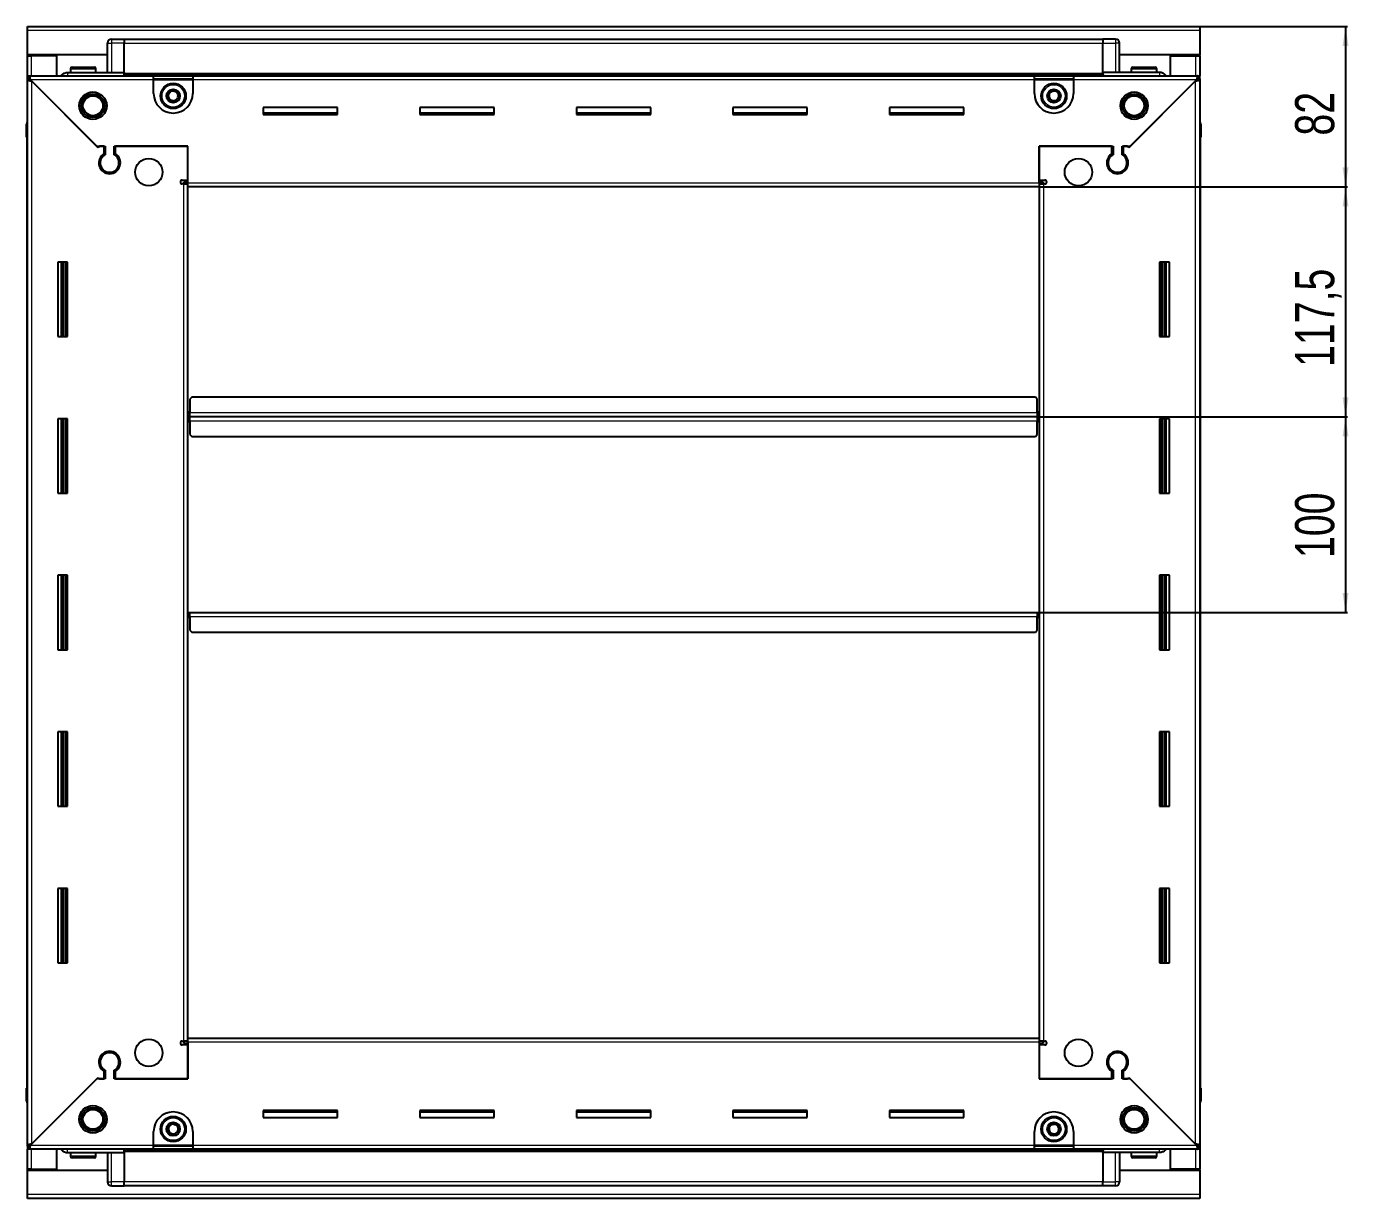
# Model space of a CAD drawing. Header units: millimetres. Extents: x 899 to 3912, y -376 to 1919.
# Drawn here: x 3236 to 3912, y 1194 to 1793 of the extents above; entities that cross this region are included whole.
import ezdxf

# ---------------------------------------------------------------- set-up
doc = ezdxf.new("R2010")
doc.units = ezdxf.units.MM
doc.layers.add('FORMAT', color=7, linetype='Continuous')
doc.styles.add('SLDTEXTSTYLE0', font='TXT', dxfattribs={"width": 0.75})
doc.dimstyles.new('SLDDIMSTYLE0', dxfattribs={"dimtxt": 20, "dimasz": 10, "dimexe": 0, "dimexo": 0.0625, "dimgap": 5, "dimtad": 2, "dimdec": 1, "dimrnd": 1e-09, "dimzin": 12, "dimdsep": 46, "dimtxsty": 'SLDTEXTSTYLE0', "dimsah": 1, "dimcen": 0.09, "dimadec": 0, "dimazin": 3, "dimtfac": 1, "dimtofl": 0, "dimtmove": 0, "dimatfit": 3, "dimfxl": 0, "dimfrac": 2, "dimtolj": 1, "dimtzin": 12, "dimarcsym": 0})

# ---------------------------------------------------------------- blocks, each defined once
blk = doc.blocks.new('_D_5')
at = {"layer": 'FORMAT'}
for p, q in [((3835.67, 1793.43), (3911.16, 1793.43)), ((3910.16, 1793.43), (3910.16, 1711.43)), ((3753.67, 1711.43), (3911.16, 1711.43))]:
    blk.add_line(p, q, dxfattribs=at)
for points in [[(3910.16, 1793.43), (3908.63, 1783.43), (3911.7, 1783.43)], [(3910.16, 1711.43), (3911.7, 1721.43), (3908.63, 1721.43)]]:
    blk.add_solid(points, dxfattribs=at)
at = {"layer": 'FORMAT', "insert": (3884.38, 1737.66), "char_height": 20, "attachment_point": 1, "rotation": 90, "style": 'SLDTEXTSTYLE0'}
blk.add_mtext('82', dxfattribs=at)
blk = doc.blocks.new('_D_6')
at = {"layer": 'FORMAT'}
for p, q in [((3753.67, 1711.43), (3911.16, 1711.43)), ((3910.16, 1711.43), (3910.16, 1593.93)), ((3752.67, 1593.93), (3911.16, 1593.93))]:
    blk.add_line(p, q, dxfattribs=at)
for points in [[(3910.16, 1711.43), (3908.63, 1701.43), (3911.7, 1701.43)], [(3910.16, 1593.93), (3911.7, 1603.93), (3908.63, 1603.93)]]:
    blk.add_solid(points, dxfattribs=at)
at = {"layer": 'FORMAT', "insert": (3884.38, 1619.43), "char_height": 20, "attachment_point": 1, "rotation": 90, "style": 'SLDTEXTSTYLE0'}
blk.add_mtext('117,5', dxfattribs=at)
blk = doc.blocks.new('_D_7')
at = {"layer": 'FORMAT'}
for p, q in [((3752.67, 1593.93), (3911.16, 1593.93)), ((3910.16, 1593.93), (3910.16, 1493.93)), ((3752.67, 1493.93), (3911.16, 1493.93))]:
    blk.add_line(p, q, dxfattribs=at)
for points in [[(3910.16, 1593.93), (3908.63, 1583.93), (3911.7, 1583.93)], [(3910.16, 1493.93), (3911.7, 1503.93), (3908.63, 1503.93)]]:
    blk.add_solid(points, dxfattribs=at)
at = {"layer": 'FORMAT', "insert": (3884.38, 1521.77), "char_height": 20, "attachment_point": 1, "rotation": 90, "style": 'SLDTEXTSTYLE0'}
blk.add_mtext('100', dxfattribs=at)

msp = doc.modelspace()

# ---------------------------------------------------------------- linework, layer by layer
at = {"color": 7, "linetype": 'Continuous', "lineweight": 25}
for p, q in [((3236.66, 1791.33), (3236.66, 1793.43)), ((3236.66, 1793.43), (3835.66, 1793.43)), ((3236.66, 1778.93), (3236.66, 1791.33)), ((3835.66, 1793.43), (3835.66, 1791.33)), ((3835.66, 1791.33), (3835.66, 1778.93)), ((3277.66, 1769.93), (3277.66, 1784.93)), ((3278.34, 1786.43), (3278.34, 1786.43)), ((3279.66, 1786.93), (3286.16, 1786.93)), ((3279.66, 1786.93), (3286.16, 1786.93)), ((3286.16, 1786.93), (3286.16, 1786.93)), ((3286.16, 1786.93), (3286.16, 1786.93)), ((3286.16, 1786.93), (3286.16, 1784.93)), ((3786.16, 1786.78), (3286.16, 1786.78)), ((3286.16, 1769.93), (3286.16, 1784.93)), ((3786.16, 1786.93), (3786.16, 1786.93)), ((3792.66, 1786.93), (3786.16, 1786.93)), ((3792.66, 1786.93), (3786.16, 1786.93)), ((3786.16, 1786.93), (3786.16, 1784.93)), ((3786.16, 1769.93), (3786.16, 1784.93)), ((3794.66, 1784.93), (3794.66, 1784.93)), ((3794.66, 1769.93), (3794.66, 1784.93)), ((3277.66, 1778.93), (3236.66, 1778.93)), ((3236.66, 1778.43), (3236.66, 1778.93)), ((3236.66, 1768.18), (3236.66, 1778.43)), ((3236.66, 1778.43), (3238.76, 1778.43)), ((3238.16, 1778.43), (3238.16, 1778.93)), ((3251.66, 1778.43), (3238.76, 1778.43)), ((3251.66, 1768.18), (3251.66, 1778.43)), ((3835.66, 1778.93), (3794.66, 1778.93)), ((3820.66, 1768.18), (3820.66, 1778.43)), ((3820.66, 1778.43), (3833.56, 1778.43)), ((3833.56, 1778.43), (3835.66, 1778.43)), ((3834.16, 1778.43), (3834.16, 1778.93)), ((3835.66, 1778.43), (3835.66, 1778.93)), ((3835.66, 1778.43), (3835.66, 1768.18)), ((3257.16, 1769.93), (3286.16, 1769.93)), ((3258.66, 1771.83), (3258.66, 1769.93)), ((3259.46, 1772.63), (3270.86, 1772.63)), ((3271.66, 1769.93), (3271.66, 1771.83)), ((3286.16, 1769.93), (3286.16, 1769.43)), ((3786.16, 1769.93), (3786.16, 1769.43)), ((3815.16, 1769.93), (3786.16, 1769.93)), ((3800.66, 1771.83), (3800.66, 1769.93)), ((3801.46, 1772.63), (3812.86, 1772.63)), ((3813.66, 1769.93), (3813.66, 1771.83)), ((3236.66, 1766.68), (3236.66, 1768.18)), ((3236.66, 1768.18), (3237.66, 1768.18)), ((3236.66, 1766.18), (3236.66, 1766.68)), ((3236.66, 1766.68), (3237.66, 1766.68)), ((3236.66, 1221.68), (3236.66, 1766.18)), ((3238.16, 1766.18), (3236.66, 1766.18)), ((3237.66, 1768.18), (3301.16, 1768.18)), ((3237.66, 1766.68), (3237.66, 1768.18)), ((3238.26, 1766.08), (3272.16, 1732.18)), ((3272.86, 1731.48), (3238.76, 1765.58)), ((3286.09, 1768.18), (3286.16, 1769.9)), ((3286.16, 1768.78), (3786.16, 1768.78)), ((3301.16, 1766.08), (3301.16, 1768.18)), ((3301.16, 1768.18), (3321.16, 1768.18)), ((3301.16, 1766.68), (3321.16, 1766.68)), ((3301.16, 1759.18), (3301.16, 1766.08)), ((3321.16, 1768.18), (3321.16, 1766.08)), ((3321.16, 1768.18), (3751.16, 1768.18)), ((3321.16, 1766.08), (3321.16, 1759.18)), ((3751.16, 1766.08), (3751.16, 1768.18)), ((3751.16, 1768.18), (3771.16, 1768.18)), ((3751.16, 1766.68), (3771.16, 1766.68)), ((3751.16, 1759.18), (3751.16, 1766.08)), ((3771.16, 1768.18), (3834.66, 1768.18)), ((3771.16, 1768.18), (3771.16, 1766.08)), ((3771.16, 1766.08), (3771.16, 1759.18)), ((3786.16, 1769.9), (3786.24, 1768.18)), ((3833.56, 1765.58), (3799.46, 1731.48)), ((3800.16, 1732.18), (3834.06, 1766.08)), ((3834.16, 1766.18), (3835.66, 1766.18)), ((3834.66, 1766.68), (3834.66, 1768.18)), ((3834.66, 1768.18), (3835.66, 1768.18)), ((3834.66, 1766.68), (3835.66, 1766.68)), ((3835.66, 1766.68), (3835.66, 1768.18)), ((3835.66, 1766.68), (3835.66, 1766.18)), ((3835.66, 1766.18), (3835.66, 1221.68)), ((3395.16, 1751.93), (3357.16, 1751.93)), ((3357.16, 1751.93), (3357.16, 1748.43)), ((3395.16, 1748.43), (3395.16, 1751.93)), ((3475.16, 1751.93), (3437.16, 1751.93)), ((3437.16, 1751.93), (3437.16, 1748.43)), ((3475.16, 1748.43), (3475.16, 1751.93)), ((3555.16, 1751.93), (3517.16, 1751.93)), ((3517.16, 1751.93), (3517.16, 1748.43)), ((3555.16, 1748.43), (3555.16, 1751.93)), ((3635.16, 1751.93), (3597.16, 1751.93)), ((3597.16, 1751.93), (3597.16, 1748.43)), ((3635.16, 1748.43), (3635.16, 1751.93)), ((3715.16, 1751.93), (3677.16, 1751.93)), ((3677.16, 1751.93), (3677.16, 1748.43)), ((3715.16, 1748.43), (3715.16, 1751.93)), ((3236.16, 1743.43), (3236.16, 1736.93)), ((3236.16, 1736.93), (3236.16, 1743.43)), ((3395.16, 1749.18), (3357.16, 1749.18)), ((3357.16, 1748.43), (3395.16, 1748.43)), ((3475.16, 1749.18), (3437.16, 1749.18)), ((3437.16, 1748.43), (3475.16, 1748.43)), ((3555.16, 1749.18), (3517.16, 1749.18)), ((3517.16, 1748.43), (3555.16, 1748.43)), ((3635.16, 1749.18), (3597.16, 1749.18)), ((3597.16, 1748.43), (3635.16, 1748.43)), ((3715.16, 1749.18), (3677.16, 1749.18)), ((3677.16, 1748.43), (3715.16, 1748.43)), ((3835.66, 1744.76), (3835.66, 1744.76)), ((3836.16, 1743.43), (3836.16, 1736.93)), ((3836.16, 1736.93), (3836.16, 1743.43)), ((3236.16, 1736.93), (3236.16, 1736.93)), ((3236.66, 1736.93), (3236.16, 1736.93)), ((3236.31, 1736.93), (3236.31, 1250.93)), ((3835.66, 1736.93), (3836.16, 1736.93)), ((3836.01, 1250.93), (3836.01, 1736.93)), ((3836.16, 1736.93), (3836.16, 1736.93)), ((3836.16, 1736.93), (3836.16, 1736.93)), ((3272.16, 1732.18), (3276.36, 1732.18)), ((3273.56, 1732.18), (3272.86, 1731.48)), ((3275.66, 1732.18), (3273.56, 1732.18)), ((3275.66, 1732.18), (3275.66, 1728.29)), ((3276.36, 1732.18), (3276.36, 1727.9)), ((3280.96, 1732.18), (3318.66, 1732.18)), ((3280.96, 1727.9), (3280.96, 1732.18)), ((3281.66, 1728.29), (3281.66, 1732.18)), ((3318.66, 1732.18), (3281.66, 1732.18)), ((3318.66, 1713.53), (3318.66, 1732.18)), ((3318.66, 1714.93), (3318.66, 1732.18)), ((3753.66, 1732.18), (3791.36, 1732.18)), ((3753.66, 1713.53), (3753.66, 1732.18)), ((3753.66, 1732.18), (3753.66, 1714.93)), ((3790.66, 1732.18), (3753.66, 1732.18)), ((3790.66, 1732.18), (3790.66, 1728.29)), ((3791.36, 1732.18), (3791.36, 1727.9)), ((3795.96, 1732.18), (3800.16, 1732.18)), ((3795.96, 1727.9), (3795.96, 1732.18)), ((3798.76, 1732.18), (3796.66, 1732.18)), ((3796.66, 1728.29), (3796.66, 1732.18)), ((3799.46, 1731.48), (3798.76, 1732.18)), ((3276.66, 1719.32), (3276.66, 1718.56)), ((3795.66, 1719.32), (3795.66, 1718.56)), ((3315.81, 1714.93), (3318.66, 1714.93)), ((3316.56, 1712.93), (3315.81, 1712.93)), ((3316.56, 1712.93), (3318.66, 1712.93)), ((3318.66, 1713.93), (3316.66, 1713.93)), ((3316.66, 1713.93), (3316.66, 1712.93)), ((3318.66, 1711.43), (3318.66, 1713.53)), ((3753.66, 1711.43), (3318.66, 1711.43)), ((3318.66, 1276.43), (3318.66, 1711.43)), ((3753.66, 1714.93), (3756.51, 1714.93)), ((3755.66, 1713.93), (3753.66, 1713.93)), ((3753.66, 1713.53), (3753.66, 1711.43)), ((3753.66, 1712.93), (3755.76, 1712.93)), ((3753.66, 1711.43), (3753.66, 1276.43)), ((3755.66, 1712.93), (3755.66, 1713.93)), ((3756.51, 1712.93), (3755.76, 1712.93)), ((3257.16, 1672.93), (3252.16, 1672.93)), ((3252.16, 1672.93), (3252.16, 1634.93)), ((3254.31, 1634.93), (3254.31, 1672.93)), ((3256.11, 1634.93), (3256.11, 1672.93)), ((3256.14, 1634.93), (3256.14, 1672.93)), ((3257.16, 1634.93), (3257.16, 1672.93)), ((3815.16, 1672.93), (3815.16, 1634.93)), ((3820.16, 1672.93), (3815.16, 1672.93)), ((3816.19, 1672.93), (3816.19, 1634.93)), ((3816.22, 1672.93), (3816.22, 1634.93)), ((3818.01, 1672.93), (3818.01, 1634.93)), ((3820.16, 1634.93), (3820.16, 1672.93)), ((3252.16, 1634.93), (3257.16, 1634.93)), ((3815.16, 1634.93), (3820.16, 1634.93)), ((3320.66, 1603.93), (3319.66, 1602.93)), ((3319.66, 1602.93), (3319.66, 1596.03)), ((3751.66, 1603.93), (3320.66, 1603.93)), ((3752.66, 1602.93), (3751.66, 1603.93)), ((3752.66, 1596.03), (3752.66, 1602.93)), ((3319.66, 1596.78), (3319.41, 1596.78)), ((3319.41, 1596.78), (3319.41, 1593.93)), ((3319.66, 1593.93), (3319.66, 1596.03)), ((3752.91, 1596.78), (3752.66, 1596.78)), ((3752.66, 1596.03), (3752.66, 1593.93)), ((3752.91, 1593.93), (3752.91, 1596.78)), ((3257.16, 1592.93), (3252.16, 1592.93)), ((3252.16, 1592.93), (3252.16, 1554.93)), ((3254.31, 1554.93), (3254.31, 1592.93)), ((3256.11, 1554.93), (3256.11, 1592.93)), ((3256.14, 1554.93), (3256.14, 1592.93)), ((3257.16, 1554.93), (3257.16, 1592.93)), ((3319.41, 1593.93), (3318.66, 1593.93)), ((3319.41, 1593.93), (3319.41, 1591.08)), ((3319.41, 1591.08), (3319.66, 1591.08)), ((3319.66, 1591.83), (3319.66, 1593.93)), ((3752.66, 1593.93), (3319.66, 1593.93)), ((3319.66, 1591.83), (3319.66, 1584.93)), ((3752.66, 1593.93), (3752.66, 1591.83)), ((3752.66, 1584.93), (3752.66, 1591.83)), ((3752.66, 1591.08), (3752.91, 1591.08)), ((3752.91, 1591.08), (3752.91, 1593.93)), ((3753.66, 1593.93), (3752.91, 1593.93)), ((3815.16, 1592.93), (3815.16, 1554.93)), ((3820.16, 1592.93), (3815.16, 1592.93)), ((3816.19, 1592.93), (3816.19, 1554.93)), ((3816.22, 1592.93), (3816.22, 1554.93)), ((3818.01, 1592.93), (3818.01, 1554.93)), ((3820.16, 1554.93), (3820.16, 1592.93)), ((3319.66, 1584.93), (3320.66, 1583.93)), ((3320.66, 1583.93), (3751.66, 1583.93)), ((3751.66, 1583.93), (3752.66, 1584.93)), ((3252.16, 1554.93), (3257.16, 1554.93)), ((3815.16, 1554.93), (3820.16, 1554.93)), ((3257.16, 1512.93), (3252.16, 1512.93)), ((3252.16, 1512.93), (3252.16, 1474.93)), ((3254.31, 1474.93), (3254.31, 1512.93)), ((3256.11, 1474.93), (3256.11, 1512.93)), ((3256.14, 1474.93), (3256.14, 1512.93)), ((3257.16, 1474.93), (3257.16, 1512.93)), ((3815.16, 1512.93), (3815.16, 1474.93)), ((3820.16, 1512.93), (3815.16, 1512.93)), ((3816.19, 1512.93), (3816.19, 1474.93)), ((3816.22, 1512.93), (3816.22, 1474.93)), ((3818.01, 1512.93), (3818.01, 1474.93)), ((3820.16, 1474.93), (3820.16, 1512.93)), ((3318.66, 1493.93), (3319.41, 1493.93)), ((3319.41, 1493.93), (3319.41, 1491.08)), ((3319.66, 1491.83), (3319.66, 1493.93)), ((3319.66, 1493.93), (3752.66, 1493.93)), ((3752.66, 1493.93), (3752.66, 1491.83)), ((3752.91, 1491.08), (3752.91, 1493.93)), ((3752.91, 1493.93), (3753.66, 1493.93)), ((3319.41, 1491.08), (3319.66, 1491.08)), ((3319.66, 1491.83), (3319.66, 1484.93)), ((3752.66, 1484.93), (3752.66, 1491.83)), ((3752.66, 1491.08), (3752.91, 1491.08)), ((3319.66, 1484.93), (3320.66, 1483.93)), ((3320.66, 1483.93), (3751.66, 1483.93)), ((3751.66, 1483.93), (3752.66, 1484.93)), ((3252.16, 1474.93), (3257.16, 1474.93)), ((3815.16, 1474.93), (3820.16, 1474.93)), ((3257.16, 1432.93), (3252.16, 1432.93)), ((3252.16, 1432.93), (3252.16, 1394.93)), ((3254.31, 1394.93), (3254.31, 1432.93)), ((3256.11, 1394.93), (3256.11, 1432.93)), ((3256.14, 1394.93), (3256.14, 1432.93)), ((3257.16, 1394.93), (3257.16, 1432.93)), ((3815.16, 1432.93), (3815.16, 1394.93)), ((3820.16, 1432.93), (3815.16, 1432.93)), ((3816.19, 1432.93), (3816.19, 1394.93)), ((3816.22, 1432.93), (3816.22, 1394.93)), ((3818.01, 1432.93), (3818.01, 1394.93)), ((3820.16, 1394.93), (3820.16, 1432.93)), ((3252.16, 1394.93), (3257.16, 1394.93)), ((3815.16, 1394.93), (3820.16, 1394.93)), ((3257.16, 1352.93), (3252.16, 1352.93)), ((3252.16, 1352.93), (3252.16, 1314.93)), ((3254.31, 1314.93), (3254.31, 1352.93)), ((3256.11, 1314.93), (3256.11, 1352.93)), ((3256.14, 1314.93), (3256.14, 1352.93)), ((3257.16, 1314.93), (3257.16, 1352.93)), ((3815.16, 1352.93), (3815.16, 1314.93)), ((3820.16, 1352.93), (3815.16, 1352.93)), ((3816.19, 1352.93), (3816.19, 1314.93)), ((3816.22, 1352.93), (3816.22, 1314.93)), ((3818.01, 1352.93), (3818.01, 1314.93)), ((3820.16, 1314.93), (3820.16, 1352.93)), ((3252.16, 1314.93), (3257.16, 1314.93)), ((3815.16, 1314.93), (3820.16, 1314.93)), ((3315.81, 1274.93), (3316.56, 1274.93)), ((3318.66, 1272.93), (3315.81, 1272.93)), ((3318.66, 1274.93), (3316.56, 1274.93)), ((3316.66, 1274.93), (3316.66, 1273.93)), ((3316.66, 1273.93), (3318.66, 1273.93)), ((3318.66, 1274.33), (3318.66, 1276.43)), ((3318.66, 1276.43), (3753.66, 1276.43)), ((3318.66, 1274.33), (3318.66, 1255.68)), ((3318.66, 1255.68), (3318.66, 1272.93)), ((3753.66, 1276.43), (3753.66, 1274.33)), ((3755.76, 1274.93), (3753.66, 1274.93)), ((3753.66, 1274.33), (3753.66, 1255.68)), ((3753.66, 1273.93), (3755.66, 1273.93)), ((3753.66, 1272.93), (3753.66, 1255.68)), ((3756.51, 1272.93), (3753.66, 1272.93)), ((3755.66, 1273.93), (3755.66, 1274.93)), ((3755.76, 1274.93), (3756.51, 1274.93)), ((3276.66, 1269.31), (3276.66, 1268.55)), ((3795.66, 1269.31), (3795.66, 1268.55)), ((3275.66, 1259.57), (3275.66, 1255.68)), ((3276.36, 1259.97), (3276.36, 1255.68)), ((3280.96, 1255.68), (3280.96, 1259.97)), ((3281.66, 1255.68), (3281.66, 1259.57)), ((3790.66, 1259.57), (3790.66, 1255.68)), ((3791.36, 1259.97), (3791.36, 1255.68)), ((3795.96, 1255.68), (3795.96, 1259.97)), ((3796.66, 1255.68), (3796.66, 1259.57)), ((3236.16, 1244.43), (3236.16, 1250.93)), ((3236.16, 1250.93), (3236.16, 1250.93)), ((3236.16, 1250.93), (3236.16, 1250.93)), ((3236.16, 1250.93), (3236.16, 1244.43)), ((3236.66, 1250.93), (3236.16, 1250.93)), ((3272.16, 1255.68), (3238.26, 1221.78)), ((3238.76, 1222.28), (3272.86, 1256.38)), ((3276.36, 1255.68), (3272.16, 1255.68)), ((3272.86, 1256.38), (3273.56, 1255.68)), ((3273.56, 1255.68), (3275.66, 1255.68)), ((3318.66, 1255.68), (3280.96, 1255.68)), ((3281.66, 1255.68), (3318.66, 1255.68)), ((3791.36, 1255.68), (3753.66, 1255.68)), ((3753.66, 1255.68), (3790.66, 1255.68)), ((3800.16, 1255.68), (3795.96, 1255.68)), ((3796.66, 1255.68), (3798.76, 1255.68)), ((3798.76, 1255.68), (3799.46, 1256.38)), ((3799.46, 1256.38), (3833.56, 1222.28)), ((3834.06, 1221.78), (3800.16, 1255.68)), ((3835.66, 1250.93), (3836.16, 1250.93)), ((3836.16, 1250.93), (3836.16, 1250.93)), ((3836.16, 1244.43), (3836.16, 1250.93)), ((3836.16, 1250.93), (3836.16, 1244.43)), ((3236.66, 1243.11), (3236.66, 1243.11)), ((3395.16, 1239.43), (3357.16, 1239.43)), ((3357.16, 1239.43), (3357.16, 1235.93)), ((3357.16, 1238.68), (3395.16, 1238.68)), ((3395.16, 1235.93), (3395.16, 1239.43)), ((3475.16, 1239.43), (3437.16, 1239.43)), ((3437.16, 1239.43), (3437.16, 1235.93)), ((3437.16, 1238.68), (3475.16, 1238.68)), ((3475.16, 1235.93), (3475.16, 1239.43)), ((3555.16, 1239.43), (3517.16, 1239.43)), ((3517.16, 1239.43), (3517.16, 1235.93)), ((3517.16, 1238.68), (3555.16, 1238.68)), ((3555.16, 1235.93), (3555.16, 1239.43)), ((3635.16, 1239.43), (3597.16, 1239.43)), ((3597.16, 1239.43), (3597.16, 1235.93)), ((3597.16, 1238.68), (3635.16, 1238.68)), ((3635.16, 1235.93), (3635.16, 1239.43)), ((3715.16, 1239.43), (3677.16, 1239.43)), ((3677.16, 1239.43), (3677.16, 1235.93)), ((3677.16, 1238.68), (3715.16, 1238.68)), ((3715.16, 1235.93), (3715.16, 1239.43)), ((3357.16, 1235.93), (3395.16, 1235.93)), ((3437.16, 1235.93), (3475.16, 1235.93)), ((3517.16, 1235.93), (3555.16, 1235.93)), ((3597.16, 1235.93), (3635.16, 1235.93)), ((3677.16, 1235.93), (3715.16, 1235.93)), ((3301.16, 1221.78), (3301.16, 1228.68)), ((3321.16, 1228.68), (3321.16, 1221.78)), ((3751.16, 1221.78), (3751.16, 1228.68)), ((3771.16, 1228.68), (3771.16, 1221.78)), ((3236.66, 1221.18), (3236.66, 1221.68)), ((3238.16, 1221.68), (3236.66, 1221.68)), ((3236.66, 1221.18), (3236.66, 1219.68)), ((3237.66, 1221.18), (3236.66, 1221.18)), ((3236.66, 1209.43), (3236.66, 1219.68)), ((3237.66, 1219.68), (3236.66, 1219.68)), ((3237.66, 1221.18), (3237.66, 1219.68)), ((3301.16, 1219.68), (3237.66, 1219.68)), ((3251.66, 1209.43), (3251.66, 1219.68)), ((3257.16, 1217.93), (3286.16, 1217.93)), ((3258.66, 1217.93), (3258.66, 1216.03)), ((3271.66, 1216.03), (3271.66, 1217.93)), ((3277.66, 1217.93), (3277.66, 1202.93)), ((3286.16, 1217.97), (3286.09, 1219.68)), ((3786.16, 1219.08), (3286.16, 1219.08)), ((3286.16, 1217.93), (3286.16, 1218.43)), ((3286.16, 1217.93), (3286.16, 1202.93)), ((3301.16, 1219.68), (3301.16, 1221.78)), ((3321.16, 1221.18), (3301.16, 1221.18)), ((3321.16, 1219.68), (3301.16, 1219.68)), ((3321.16, 1221.78), (3321.16, 1219.68)), ((3751.16, 1219.68), (3321.16, 1219.68)), ((3751.16, 1219.68), (3751.16, 1221.78)), ((3771.16, 1221.18), (3751.16, 1221.18)), ((3771.16, 1219.68), (3751.16, 1219.68)), ((3771.16, 1221.78), (3771.16, 1219.68)), ((3834.66, 1219.68), (3771.16, 1219.68)), ((3786.24, 1219.68), (3786.16, 1217.97)), ((3786.16, 1217.93), (3786.16, 1218.43)), ((3815.16, 1217.93), (3786.16, 1217.93)), ((3786.16, 1217.93), (3786.16, 1202.93)), ((3794.66, 1217.93), (3794.66, 1202.93)), ((3800.66, 1217.93), (3800.66, 1216.03)), ((3813.66, 1216.03), (3813.66, 1217.93)), ((3820.66, 1209.43), (3820.66, 1219.68)), ((3834.16, 1221.68), (3835.66, 1221.68)), ((3834.66, 1221.18), (3834.66, 1219.68)), ((3835.66, 1221.18), (3834.66, 1221.18)), ((3835.66, 1219.68), (3834.66, 1219.68)), ((3835.66, 1221.68), (3835.66, 1221.18)), ((3835.66, 1221.18), (3835.66, 1219.68)), ((3835.66, 1219.68), (3835.66, 1209.43)), ((3238.76, 1209.43), (3236.66, 1209.43)), ((3236.66, 1208.93), (3236.66, 1209.43)), ((3238.16, 1208.93), (3238.16, 1209.43)), ((3238.76, 1209.43), (3251.66, 1209.43)), ((3263.24, 1215.23), (3259.46, 1215.23)), ((3270.86, 1215.23), (3263.24, 1215.23)), ((3808.46, 1215.23), (3801.46, 1215.23)), ((3812.86, 1215.23), (3808.46, 1215.23)), ((3833.56, 1209.43), (3820.66, 1209.43)), ((3835.66, 1209.43), (3833.56, 1209.43)), ((3834.16, 1208.93), (3834.16, 1209.43)), ((3835.66, 1208.93), (3835.66, 1209.43)), ((3236.66, 1208.93), (3277.66, 1208.93)), ((3236.66, 1196.53), (3236.66, 1208.93)), ((3277.66, 1202.93), (3277.66, 1202.93)), ((3286.16, 1200.93), (3286.16, 1202.93)), ((3786.16, 1200.93), (3786.16, 1202.93)), ((3794.66, 1208.93), (3835.66, 1208.93)), ((3835.66, 1208.93), (3835.66, 1196.53)), ((3236.66, 1194.43), (3236.66, 1196.53)), ((3279.66, 1200.93), (3286.16, 1200.93)), ((3279.66, 1200.93), (3286.16, 1200.93)), ((3286.16, 1201.08), (3786.16, 1201.08)), ((3286.16, 1200.93), (3286.16, 1200.93)), ((3786.16, 1200.93), (3786.16, 1200.93)), ((3792.66, 1200.93), (3786.16, 1200.93)), ((3786.16, 1200.93), (3786.16, 1200.93)), ((3792.66, 1200.93), (3786.16, 1200.93)), ((3793.99, 1201.43), (3793.99, 1201.43)), ((3835.66, 1196.53), (3835.66, 1194.43)), ((3835.66, 1194.43), (3236.66, 1194.43))]:
    msp.add_line(p, q, dxfattribs=at)
at = {"color": 8, "linetype": 'Continuous', "lineweight": 18}
for p, q in [((3835.66, 1791.33), (3236.66, 1791.33)), ((3277.66, 1784.93), (3279.66, 1784.93)), ((3279.66, 1786.93), (3279.66, 1784.93)), ((3279.66, 1784.93), (3279.66, 1769.93)), ((3286.16, 1784.93), (3279.66, 1784.93)), ((3786.16, 1784.78), (3286.16, 1784.78)), ((3786.16, 1784.93), (3792.66, 1784.93)), ((3792.66, 1786.93), (3792.66, 1784.93)), ((3792.66, 1784.93), (3792.66, 1769.93)), ((3794.66, 1784.93), (3792.66, 1784.93)), ((3238.76, 1778.43), (3238.76, 1778.93)), ((3238.76, 1768.18), (3238.76, 1778.43)), ((3833.56, 1778.93), (3833.56, 1778.43)), ((3833.56, 1778.43), (3833.56, 1768.18)), ((3258.66, 1771.83), (3271.66, 1771.83)), ((3800.66, 1771.83), (3813.66, 1771.83)), ((3301.16, 1766.08), (3238.26, 1766.08)), ((3238.76, 1765.58), (3238.76, 1222.28)), ((3786.16, 1769.43), (3286.16, 1769.43)), ((3786.16, 1768.2), (3286.16, 1768.2)), ((3301.16, 1766.08), (3321.16, 1766.08)), ((3751.16, 1766.08), (3321.16, 1766.08)), ((3751.16, 1766.08), (3771.16, 1766.08)), ((3834.06, 1766.08), (3771.16, 1766.08)), ((3833.56, 1222.28), (3833.56, 1765.58)), ((3236.66, 1743.43), (3236.16, 1743.43)), ((3835.66, 1743.43), (3836.16, 1743.43)), ((3316.56, 1274.93), (3316.56, 1712.93)), ((3318.66, 1713.53), (3753.66, 1713.53)), ((3755.76, 1712.93), (3755.76, 1274.93)), ((3253.66, 1672.93), (3253.66, 1634.93)), ((3254.9, 1672.93), (3254.9, 1634.93)), ((3817.43, 1634.93), (3817.43, 1672.93)), ((3818.66, 1634.93), (3818.66, 1672.93)), ((3752.66, 1596.03), (3319.66, 1596.03)), ((3253.66, 1592.93), (3253.66, 1554.93)), ((3254.9, 1592.93), (3254.9, 1554.93)), ((3319.66, 1591.83), (3752.66, 1591.83)), ((3817.43, 1554.93), (3817.43, 1592.93)), ((3818.66, 1554.93), (3818.66, 1592.93)), ((3253.66, 1512.93), (3253.66, 1474.93)), ((3254.9, 1512.93), (3254.9, 1474.93)), ((3817.43, 1474.93), (3817.43, 1512.93)), ((3818.66, 1474.93), (3818.66, 1512.93)), ((3319.66, 1491.83), (3752.66, 1491.83)), ((3253.66, 1432.93), (3253.66, 1394.93)), ((3254.9, 1432.93), (3254.9, 1394.93)), ((3817.43, 1394.93), (3817.43, 1432.93)), ((3818.66, 1394.93), (3818.66, 1432.93)), ((3253.66, 1352.93), (3253.66, 1314.93)), ((3254.9, 1352.93), (3254.9, 1314.93)), ((3817.43, 1314.93), (3817.43, 1352.93)), ((3818.66, 1314.93), (3818.66, 1352.93)), ((3753.66, 1274.33), (3318.66, 1274.33)), ((3236.66, 1244.43), (3236.16, 1244.43)), ((3835.66, 1244.43), (3836.16, 1244.43)), ((3238.26, 1221.78), (3301.16, 1221.78)), ((3238.76, 1209.43), (3238.76, 1219.68)), ((3262.97, 1216.03), (3258.66, 1216.03)), ((3271.66, 1216.03), (3262.97, 1216.03)), ((3279.66, 1202.93), (3279.66, 1217.93)), ((3286.16, 1219.67), (3786.16, 1219.67)), ((3286.16, 1218.43), (3786.16, 1218.43)), ((3321.16, 1221.78), (3301.16, 1221.78)), ((3321.16, 1221.78), (3751.16, 1221.78)), ((3771.16, 1221.78), (3751.16, 1221.78)), ((3771.16, 1221.78), (3834.06, 1221.78)), ((3792.66, 1202.93), (3792.66, 1217.93)), ((3808.64, 1216.03), (3800.66, 1216.03)), ((3813.66, 1216.03), (3808.64, 1216.03)), ((3833.56, 1219.68), (3833.56, 1209.43)), ((3238.76, 1208.93), (3238.76, 1209.43)), ((3833.56, 1209.43), (3833.56, 1208.93)), ((3277.66, 1202.93), (3279.66, 1202.93)), ((3286.16, 1202.93), (3279.66, 1202.93)), ((3279.66, 1200.93), (3279.66, 1202.93)), ((3286.16, 1203.08), (3786.16, 1203.08)), ((3786.16, 1202.93), (3792.66, 1202.93)), ((3794.66, 1202.93), (3792.66, 1202.93)), ((3792.66, 1200.93), (3792.66, 1202.93)), ((3835.66, 1196.53), (3236.66, 1196.53))]:
    msp.add_line(p, q, dxfattribs=at)
at = {"color": 7, "linetype": 'Continuous', "lineweight": 25}
for centre, radius in [((3311.16, 1757.93), 6.5), ((3761.16, 1757.93), 6.5), ((3270.16, 1752.93), 7), ((3270.16, 1752.93), 6.02), ((3270.16, 1752.93), 5.1), ((3311.16, 1757.93), 3.46), ((3761.16, 1757.93), 3.46), ((3802.16, 1752.93), 7), ((3802.16, 1752.93), 6.03), ((3802.16, 1752.93), 5.1), ((3298.66, 1718.93), 7), ((3773.66, 1718.93), 7), ((3298.66, 1268.93), 7), ((3773.66, 1268.93), 7), ((3270.16, 1234.93), 7), ((3270.16, 1234.93), 6.02), ((3270.16, 1234.93), 5.1), ((3311.16, 1229.93), 6.5), ((3761.16, 1229.93), 6.5), ((3802.16, 1234.93), 7), ((3802.16, 1234.93), 6.02), ((3802.16, 1234.93), 5.1), ((3311.16, 1229.93), 3.46), ((3761.16, 1229.93), 3.46)]:
    msp.add_circle(centre, radius, dxfattribs=at)
at = {"color": 8, "linetype": 'Continuous', "lineweight": 18}
for centre in [(3311.16, 1757.93), (3761.16, 1757.93), (3311.16, 1229.93), (3761.16, 1229.93)]:
    msp.add_circle(centre, 5.7, dxfattribs=at)
at = {"color": 7, "linetype": 'Continuous', "lineweight": 25}
for centre, radius, start, end in [((3279.66, 1784.93), 2, 90, 180), ((3279.66, 1784.93), 2, 90, 131.40962), ((3792.66, 1784.93), 2, 0, 90), ((3792.66, 1784.93), 2, 0, 90), ((3259.46, 1771.83), 0.8, 90, 180), ((3270.86, 1771.83), 0.8, 0, 90), ((3277.46, 1770.13), 0.2, 270, 0), ((3794.86, 1770.13), 0.2, 180, 270), ((3801.46, 1771.83), 0.8, 90, 180), ((3812.86, 1771.83), 0.8, 0, 90), ((3311.16, 1759.18), 10, 180, 270), ((3311.16, 1757.93), 2.5, 134.01559, 194.01559), ((3311.16, 1757.93), 2.5, 194.01559, 254.01559), ((3311.16, 1757.93), 2.5, 74.01559, 134.01559), ((3311.16, 1759.18), 10, 270, 0), ((3311.16, 1757.93), 2.5, 14.01559, 74.01559), ((3311.16, 1757.93), 2.5, 314.01559, 14.01559), ((3761.16, 1759.18), 10, 180, 270), ((3761.16, 1757.93), 2.5, 160.11158, 220.11158), ((3761.16, 1757.93), 2.5, 100.11158, 160.11158), ((3761.16, 1757.93), 2.5, 40.11158, 100.11158), ((3761.16, 1759.18), 10, 270, 0), ((3761.16, 1757.93), 2.5, 280.11158, 340.11158), ((3761.16, 1757.93), 2.5, 340.11158, 40.11158), ((3311.16, 1757.93), 2.5, 254.01559, 314.01559), ((3761.16, 1757.93), 2.5, 220.11158, 280.11158), ((3238.16, 1743.43), 2, 138.59038, 180), ((3834.16, 1743.43), 2, 33.94202, 41.40962), ((3834.16, 1743.43), 2, 0, 41.40962), ((3834.16, 1743.43), 2, 360, 18.58003), ((3278.66, 1723.68), 5.5, 123.05573, 56.94427), ((3278.66, 1723.68), 4.8, 118.63099, 61.36901), ((3793.66, 1723.68), 5.5, 123.05573, 56.94427), ((3793.66, 1723.68), 4.8, 118.63099, 61.36901), ((3315.81, 1713.93), 1, 90, 270), ((3756.51, 1713.93), 1, 270, 90), ((3315.81, 1273.93), 1, 90, 270), ((3756.51, 1273.93), 1, 270, 90), ((3278.66, 1264.18), 5.5, 303.05573, 236.94427), ((3278.66, 1264.18), 4.8, 298.63099, 241.36901), ((3793.66, 1264.18), 5.5, 303.05573, 236.94427), ((3793.66, 1264.18), 4.8, 298.63099, 241.36901), ((3238.16, 1244.43), 2, 180, 198.58003), ((3238.16, 1244.43), 2, 180, 221.40962), ((3238.16, 1244.43), 2, 213.94202, 221.40962), ((3834.16, 1244.43), 2, 318.59038, 0), ((3311.16, 1228.68), 10, 90, 180), ((3311.16, 1228.68), 10, 0, 90), ((3761.16, 1228.68), 10, 90, 180), ((3761.16, 1228.68), 10, 0, 90), ((3311.16, 1229.93), 2.5, 127.47401, 187.47401), ((3311.16, 1229.93), 2.5, 187.47401, 247.47401), ((3311.16, 1229.93), 2.5, 67.47401, 127.47401), ((3311.16, 1229.93), 2.5, 7.47401, 67.47401), ((3311.16, 1229.93), 2.5, 307.47401, 7.47401), ((3761.16, 1229.93), 2.5, 147.04236, 207.04236), ((3761.16, 1229.93), 2.5, 87.04236, 147.04236), ((3761.16, 1229.93), 2.5, 27.04236, 87.04236), ((3761.16, 1229.93), 2.5, 327.04236, 27.04236), ((3311.16, 1229.93), 2.5, 247.47401, 307.47401), ((3761.16, 1229.93), 2.5, 207.04236, 267.04236), ((3761.16, 1229.93), 2.5, 267.04236, 327.04236), ((3259.46, 1216.03), 0.8, 180, 270), ((3270.86, 1216.03), 0.8, 270, 360), ((3277.46, 1217.73), 0.2, 0, 90), ((3794.86, 1217.73), 0.2, 90, 180), ((3801.46, 1216.03), 0.8, 180, 270), ((3812.86, 1216.03), 0.8, 270, 0), ((3279.66, 1202.93), 2, 180, 270), ((3792.66, 1202.93), 2, 270, 0)]:
    msp.add_arc(centre, radius, start, end, dxfattribs=at)
for points, knots in [([(3253.95, 1768.18), (3254.07, 1768.38), (3254.46, 1769.03), (3255.61, 1769.74), (3256.65, 1769.87), (3257.16, 1769.93)], [0, 0, 0, 0, 0.18225, 0.591125, 1, 1, 1, 1]), ([(3286.16, 1769.93), (3286.16, 1769.9), (3286.16, 1769.82), (3286.16, 1769.2), (3286.16, 1768.62), (3286.16, 1768.23), (3286.16, 1768.2)], [0, 0, 0, 0, 0.324279, 0.648558, 0.972836, 1, 1, 1, 1]), ([(3786.16, 1769.93), (3786.16, 1769.9), (3786.16, 1769.82), (3786.16, 1769.2), (3786.16, 1768.62), (3786.16, 1768.23), (3786.16, 1768.2)], [0, 0, 0, 0, 0.324279, 0.648558, 0.972836, 1, 1, 1, 1]), ([(3818.38, 1768.18), (3818.26, 1768.38), (3817.87, 1769.03), (3816.72, 1769.74), (3815.68, 1769.87), (3815.16, 1769.93)], [0, 0, 0, 0, 0.18225, 0.591125, 1, 1, 1, 1]), ([(3236.66, 1766.18), (3236.69, 1766.14), (3236.74, 1766.05), (3237.14, 1765.91), (3237.69, 1765.78), (3238.27, 1765.67), (3238.64, 1765.61), (3238.76, 1765.58)], [0, 0, 0, 0, 0.230255, 0.448522, 0.666786, 0.88505, 1, 1, 1, 1]), ([(3238.26, 1766.08), (3238.22, 1766.34), (3238.13, 1766.83), (3237.99, 1767.47), (3237.86, 1767.94), (3237.75, 1768.16), (3237.69, 1768.18), (3237.66, 1768.18)], [0, 0, 0, 0, 0.230255, 0.448522, 0.666786, 0.88505, 1, 1, 1, 1]), ([(3833.56, 1765.58), (3833.82, 1765.63), (3834.31, 1765.72), (3834.95, 1765.85), (3835.42, 1765.98), (3835.64, 1766.09), (3835.66, 1766.16), (3835.66, 1766.18)], [0, 0, 0, 0, 0.230255, 0.448522, 0.666786, 0.88505, 1, 1, 1, 1]), ([(3834.66, 1768.18), (3834.62, 1768.16), (3834.53, 1768.11), (3834.39, 1767.71), (3834.26, 1767.15), (3834.15, 1766.57), (3834.09, 1766.21), (3834.06, 1766.08)], [0, 0, 0, 0, 0.2302553, 0.4485219, 0.6667858, 0.8850496, 1, 1, 1, 1]), ([(3308.39, 1758.73), (3308.76, 1759.09), (3309.45, 1759.76), (3310.14, 1760.42), (3310.47, 1760.73)], [0, 0, 0, 0, 0.534686, 1, 1, 1, 1]), ([(3309.09, 1755.93), (3309, 1756.26), (3308.81, 1757.06), (3308.56, 1758.03), (3308.42, 1758.61), (3308.39, 1758.73)], [0, 0, 0, 0, 0.3629006, 0.8668753, 1, 1, 1, 1]), ([(3310.47, 1760.73), (3310.96, 1760.59), (3311.89, 1760.33), (3312.81, 1760.06), (3313.24, 1759.94)], [0, 0, 0, 0, 0.534686, 1, 1, 1, 1]), ([(3313.94, 1757.14), (3313.57, 1756.78), (3312.87, 1756.11), (3312.18, 1755.44), (3311.86, 1755.13)], [0, 0, 0, 0, 0.534686, 1, 1, 1, 1]), ([(3313.24, 1759.94), (3313.27, 1759.82), (3313.42, 1759.24), (3313.66, 1758.27), (3313.86, 1757.47), (3313.94, 1757.14)], [0, 0, 0, 0, 0.133125, 0.637099, 1, 1, 1, 1]), ([(3758.32, 1757.43), (3758.36, 1757.54), (3758.57, 1758.11), (3758.91, 1759.04), (3759.19, 1759.82), (3759.3, 1760.14)], [0, 0, 0, 0, 0.133125, 0.637099, 1, 1, 1, 1]), ([(3760.18, 1755.22), (3759.85, 1755.61), (3759.23, 1756.35), (3758.61, 1757.09), (3758.32, 1757.43)], [0, 0, 0, 0, 0.534686, 1, 1, 1, 1]), ([(3759.3, 1760.14), (3759.81, 1760.23), (3760.76, 1760.4), (3761.71, 1760.57), (3762.15, 1760.65)], [0, 0, 0, 0, 0.534686, 1, 1, 1, 1]), ([(3762.15, 1760.65), (3762.48, 1760.25), (3763.1, 1759.52), (3763.72, 1758.78), (3764.01, 1758.44)], [0, 0, 0, 0, 0.534686, 1, 1, 1, 1]), ([(3764.01, 1758.44), (3763.89, 1758.12), (3763.61, 1757.34), (3763.27, 1756.41), (3763.07, 1755.84), (3763.02, 1755.73)], [0, 0, 0, 0, 0.362901, 0.866875, 1, 1, 1, 1]), ([(3311.86, 1755.13), (3311.37, 1755.28), (3310.44, 1755.54), (3309.52, 1755.81), (3309.09, 1755.93)], [0, 0, 0, 0, 0.5346859, 1, 1, 1, 1]), ([(3763.02, 1755.73), (3762.52, 1755.64), (3761.57, 1755.47), (3760.62, 1755.3), (3760.18, 1755.22)], [0, 0, 0, 0, 0.534686, 1, 1, 1, 1]), ([(3308.5, 1231.04), (3308.6, 1231.12), (3309.07, 1231.48), (3309.86, 1232.09), (3310.52, 1232.59), (3310.79, 1232.8)], [0, 0, 0, 0, 0.133125, 0.637099, 1, 1, 1, 1]), ([(3308.87, 1228.18), (3308.81, 1228.69), (3308.68, 1229.65), (3308.56, 1230.6), (3308.5, 1231.04)], [0, 0, 0, 0, 0.5346859, 1, 1, 1, 1]), ([(3310.79, 1232.8), (3311.27, 1232.6), (3312.16, 1232.23), (3313.04, 1231.86), (3313.46, 1231.69)], [0, 0, 0, 0, 0.534686, 1, 1, 1, 1]), ([(3313.46, 1231.69), (3313.52, 1231.18), (3313.65, 1230.22), (3313.77, 1229.27), (3313.83, 1228.83)], [0, 0, 0, 0, 0.534686, 1, 1, 1, 1]), ([(3758.28, 1230.08), (3758.56, 1230.52), (3759.09, 1231.33), (3759.61, 1232.13), (3759.85, 1232.51)], [0, 0, 0, 0, 0.534686, 1, 1, 1, 1]), ([(3759.59, 1227.51), (3759.36, 1227.97), (3758.92, 1228.83), (3758.48, 1229.69), (3758.28, 1230.08)], [0, 0, 0, 0, 0.534686, 1, 1, 1, 1]), ([(3759.85, 1232.51), (3759.98, 1232.5), (3760.57, 1232.47), (3761.57, 1232.42), (3762.39, 1232.37), (3762.73, 1232.36)], [0, 0, 0, 0, 0.133125, 0.637099, 1, 1, 1, 1]), ([(3764.05, 1229.79), (3763.77, 1229.35), (3763.24, 1228.54), (3762.72, 1227.74), (3762.48, 1227.36)], [0, 0, 0, 0, 0.534686, 1, 1, 1, 1]), ([(3762.73, 1232.36), (3762.97, 1231.9), (3763.41, 1231.04), (3763.84, 1230.18), (3764.05, 1229.79)], [0, 0, 0, 0, 0.534686, 1, 1, 1, 1]), ([(3311.54, 1227.07), (3311.06, 1227.27), (3310.17, 1227.64), (3309.29, 1228.01), (3308.87, 1228.18)], [0, 0, 0, 0, 0.5346859, 1, 1, 1, 1]), ([(3313.83, 1228.83), (3313.56, 1228.62), (3312.9, 1228.12), (3312.11, 1227.51), (3311.64, 1227.15), (3311.54, 1227.07)], [0, 0, 0, 0, 0.362901, 0.866875, 1, 1, 1, 1]), ([(3762.48, 1227.36), (3762.13, 1227.38), (3761.31, 1227.42), (3760.32, 1227.47), (3759.72, 1227.51), (3759.59, 1227.51)], [0, 0, 0, 0, 0.362901, 0.866875, 1, 1, 1, 1]), ([(3238.76, 1222.28), (3238.51, 1222.24), (3238.02, 1222.15), (3237.38, 1222.01), (3236.91, 1221.88), (3236.69, 1221.77), (3236.67, 1221.71), (3236.66, 1221.68)], [0, 0, 0, 0, 0.230255, 0.448522, 0.666786, 0.88505, 1, 1, 1, 1]), ([(3237.66, 1219.68), (3237.71, 1219.71), (3237.8, 1219.76), (3237.93, 1220.16), (3238.06, 1220.71), (3238.17, 1221.29), (3238.24, 1221.66), (3238.26, 1221.78)], [0, 0, 0, 0, 0.230255, 0.448522, 0.666786, 0.88505, 1, 1, 1, 1]), ([(3253.95, 1219.68), (3254.07, 1219.48), (3254.46, 1218.83), (3255.61, 1218.13), (3256.65, 1218), (3257.16, 1217.93)], [0, 0, 0, 0, 0.18225, 0.591125, 1, 1, 1, 1]), ([(3286.16, 1217.93), (3286.16, 1217.97), (3286.16, 1218.05), (3286.16, 1218.66), (3286.16, 1219.24), (3286.16, 1219.64), (3286.16, 1219.67)], [0, 0, 0, 0, 0.324279, 0.648558, 0.972836, 1, 1, 1, 1]), ([(3786.16, 1217.93), (3786.16, 1217.97), (3786.16, 1218.05), (3786.16, 1218.66), (3786.16, 1219.24), (3786.16, 1219.64), (3786.16, 1219.67)], [0, 0, 0, 0, 0.324279, 0.648558, 0.972836, 1, 1, 1, 1]), ([(3818.38, 1219.68), (3818.26, 1219.48), (3817.87, 1218.83), (3816.72, 1218.13), (3815.68, 1218), (3815.16, 1217.93)], [0, 0, 0, 0, 0.18225, 0.591125, 1, 1, 1, 1]), ([(3835.66, 1221.68), (3835.64, 1221.73), (3835.59, 1221.82), (3835.19, 1221.95), (3834.63, 1222.08), (3834.05, 1222.19), (3833.69, 1222.26), (3833.56, 1222.28)], [0, 0, 0, 0, 0.230255, 0.448522, 0.666786, 0.88505, 1, 1, 1, 1]), ([(3834.06, 1221.78), (3834.11, 1221.53), (3834.2, 1221.04), (3834.33, 1220.4), (3834.46, 1219.93), (3834.57, 1219.71), (3834.64, 1219.69), (3834.66, 1219.68)], [0, 0, 0, 0, 0.230255, 0.448522, 0.666786, 0.88505, 1, 1, 1, 1])]:
    msp.add_open_spline(points, degree=3, knots=knots, dxfattribs=at)
at = {"color": 8, "linetype": 'Continuous', "lineweight": 18}
for points, knots in [([(3257.16, 1769.93), (3257.16, 1769.89), (3257.16, 1769.81), (3257.16, 1769.38), (3257.16, 1768.92), (3257.16, 1768.51), (3257.16, 1768.24), (3257.16, 1768.18)], [0, 0, 0, 0, 0.359753, 0.553414, 0.751185, 0.948956, 1, 1, 1, 1]), ([(3815.16, 1769.93), (3815.16, 1769.89), (3815.16, 1769.81), (3815.16, 1769.38), (3815.16, 1768.92), (3815.16, 1768.51), (3815.16, 1768.24), (3815.16, 1768.18)], [0, 0, 0, 0, 0.3597529, 0.5534142, 0.7511852, 0.9489563, 1, 1, 1, 1]), ([(3257.16, 1217.93), (3257.16, 1217.98), (3257.16, 1218.05), (3257.16, 1218.49), (3257.16, 1218.94), (3257.16, 1219.36), (3257.16, 1219.63), (3257.16, 1219.68)], [0, 0, 0, 0, 0.359753, 0.553414, 0.751185, 0.948956, 1, 1, 1, 1]), ([(3815.16, 1217.93), (3815.16, 1217.98), (3815.16, 1218.05), (3815.16, 1218.49), (3815.16, 1218.94), (3815.16, 1219.36), (3815.16, 1219.63), (3815.16, 1219.68)], [0, 0, 0, 0, 0.3597529, 0.5534142, 0.7511852, 0.9489563, 1, 1, 1, 1])]:
    msp.add_open_spline(points, degree=3, knots=knots, dxfattribs=at)
at = {"color": 7, "linetype": 'Continuous', "lineweight": 25}
for points in [[(3238.26, 1766.08), (3238.21, 1766.16), (3238.11, 1766.32), (3237.96, 1766.52), (3237.81, 1766.66), (3237.71, 1766.67), (3237.66, 1766.68)], [(3238.16, 1766.18), (3238.17, 1766.13), (3238.19, 1766.03), (3238.33, 1765.88), (3238.53, 1765.73), (3238.69, 1765.63), (3238.76, 1765.58)], [(3833.56, 1765.58), (3833.64, 1765.63), (3833.8, 1765.73), (3834, 1765.88), (3834.14, 1766.03), (3834.16, 1766.13), (3834.16, 1766.18)], [(3834.66, 1766.68), (3834.61, 1766.67), (3834.51, 1766.66), (3834.36, 1766.52), (3834.21, 1766.32), (3834.11, 1766.16), (3834.06, 1766.08)], [(3237.66, 1221.18), (3237.71, 1221.19), (3237.81, 1221.21), (3237.96, 1221.35), (3238.11, 1221.55), (3238.21, 1221.71), (3238.26, 1221.78)], [(3238.76, 1222.28), (3238.69, 1222.23), (3238.53, 1222.13), (3238.33, 1221.98), (3238.19, 1221.83), (3238.17, 1221.73), (3238.16, 1221.68)], [(3834.16, 1221.68), (3834.16, 1221.73), (3834.14, 1221.83), (3834, 1221.98), (3833.8, 1222.13), (3833.64, 1222.23), (3833.56, 1222.28)], [(3834.06, 1221.78), (3834.11, 1221.71), (3834.21, 1221.55), (3834.36, 1221.35), (3834.51, 1221.21), (3834.61, 1221.19), (3834.66, 1221.18)]]:
    msp.add_open_spline(points, degree=3, dxfattribs=at)

# ---------------------------------------------------------------- dimensions: what is measured, and where the dimension line sits
at = {"layer": 'FORMAT'}
for base, p1, p2, picture, middle in [((3910.16, 1711.43), (3835.66, 1793.43), (3753.66, 1711.43), '_D_5', (3910.16, 1752.43)), ((3910.16, 1593.93), (3753.66, 1711.43), (3752.66, 1593.93), '_D_6', (3910.16, 1652.68)), ((3910.16, 1493.93), (3752.66, 1593.93), (3752.66, 1493.93), '_D_7', (3910.16, 1543.93))]:
    dim = msp.add_linear_dim(base=base, p1=p1, p2=p2, angle=90, dimstyle='SLDDIMSTYLE0', dxfattribs=at)
    dim.commit()
    dim.dimension.update_dxf_attribs({"geometry": picture, "text_midpoint": middle, "dimtype": 160})

doc.saveas('drawing.dxf')
